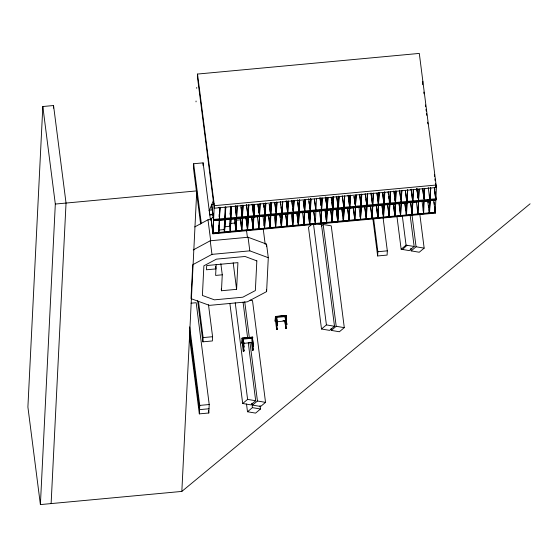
<?xml version="1.0" encoding="UTF-8"?>
<svg xmlns="http://www.w3.org/2000/svg" width="558" height="558" viewBox="0 0 558 558"><rect width="100%" height="100%" fill="white"/><g stroke="black" fill="none" stroke-linecap="round" stroke-linejoin="round"><path stroke-width="0.84" d="M51.12 503.588L66.039 203.056L53.547 105.525L42.82 106.522L27.9 407.047L40.392 504.585L181.838 491.417L530.1 203.803M53.415 108.126L53.547 105.525M40.392 504.585L55.319 204.054L42.82 106.522M196.025 101.863L196.067 101.026M196.695 88.317L196.737 87.48M197.525 74.054L197.393 76.599L214.258 208.218L436.433 187.488L419.295 53.415L197.525 74.054L214.384 205.672L214.258 208.218M210.457 220.145L203.119 162.859L193.661 163.738L193.452 167.979L200.636 224.058M181.838 491.417L196.758 190.892L55.319 204.054M202.993 165.405L203.119 162.859M212.696 209.871L209.271 210.185L209.25 210.694L213.407 200.524M191.017 303.196L196.179 302.722L209.215 404.522L208.797 412.997L199.339 413.876L199.757 405.401L189.699 326.89M208.497 304.787L212.584 336.711L212.375 340.952L202.917 341.831L203.126 337.59L198.481 301.355M209.271 210.185L209.801 215.011L213.149 214.697M213.337 217.188L211.119 218.569L211.077 219.406L212.926 233.823L435.352 213.121L434.619 206.251M214.014 203.642L211.796 205.023L211.754 205.86L213.644 220.598L213.01 233.314L218.687 232.791L219.894 207.639L218.234 207.457M212.926 233.823L214.174 207.834M216.162 264.659L215.625 275.422L222.265 274.808L220.835 263.683M225.802 207.088L224.469 232.247L218.813 232.777L218.68 225.857M219.085 216.811L219.21 214.272M219.224 220.026L213.547 220.549L219.266 220.354L219.852 207.311M218.813 232.777L220.019 207.625M225.223 206.962L224.721 217.132L225.062 219.81L219.392 220.34M224.483 232.247L224.142 229.568L224.651 219.399M224.428 231.919L225.676 207.102M242.249 217.878L242.876 205.163L241.712 230.642L224.595 232.24L225.23 219.524L242.339 217.927M229.959 218.687L229.582 226.311L224.714 226.764M230.538 206.251L230.154 213.881L230.552 216.964M231.521 206.558L230.189 231.716L231.396 206.565M230.942 218.994L230.314 231.703L229.477 225.202M234.744 218.659L236.048 231.172L236.676 218.457M235.323 206.23L236.306 216.023M235.525 210.617L235.776 205.532M235.985 231.179L234.946 223.054L235.155 218.813M235.881 230.852L237.129 206.035M235.922 231.186L237.255 206.021M221.24 289.023L221.463 290.746L236.592 289.337L237.917 262.637L206.704 265.545L206.495 269.779L215.953 268.9L215.625 266.34M241 205.7L242.298 218.206L225.174 219.803M241.726 230.642L240.421 218.136M248.833 204.946L247.501 230.105L241.837 230.635L243.044 205.484M242.026 338.148L252.69 337.158L242.026 338.148L241.823 343.128L244.411 342.884M247.459 229.777L248.708 204.953M282.753 201.808L281.42 226.973L247.626 230.091L248.254 217.383L282.041 214.237L280.395 201.424M243.121 341.726L243.246 339.09L251.721 338.301L253.234 350.215L252.474 350.284L251.519 342.479L252.272 342.41L252.383 340.101M244.013 350.843L243.246 351.142L244.013 350.843L242.409 338.511L242.186 343.024L241.795 342.807M244.202 347.006L243.448 347.083L244.202 347.006L243.246 339.09M253.381 216.72L252.879 226.89L253.465 216.713M254.036 204.277L253.458 214.46L253.96 204.284M253.799 217.139L254.427 204.423M254.511 204.416L253.22 229.575L251.56 216.623M251.519 342.479L243.881 343.414M252.488 342.131L252.69 337.158M252.474 350.284L253.241 349.992L252.272 342.41M258.898 229.045L260.147 203.893M253.451 345.814L252.676 346.218L253.451 345.814L252.397 337.583M264.701 215.667L264.192 225.837L264.778 215.66M265.28 203.231L264.771 213.407L265.357 203.224M265.58 203.056L264.987 216.099M265.622 203.384L264.373 228.201M264.541 228.522L265.748 203.37M265.824 203.363L264.618 228.515L262.916 215.834M266.424 246.72L266.55 244.111L248.059 237.255L210.226 240.777L193.221 249.949M270.351 212.04L270.818 202.714M270.239 215.151L269.737 225.327L269.995 222.768M270.574 210.331L270.309 212.891M268.293 257.698L249.803 250.849L211.963 254.371L192.74 264.729L191.01 298.642L209.431 305.365L247.271 301.843L266.612 291.604L268.293 257.698L266.55 244.111M271.118 202.54L269.953 228.02L271.286 202.854M270.707 215.29L270.079 228.006L268.538 216.009M271.425 202.84L270.212 227.992L268.796 216.902M275.408 224.797L275.917 214.621M276.489 202.191L275.966 212.361L274.787 203M276.14 214.725L276.775 202.01M276.817 202.338L275.561 227.162M276.963 202.324L275.729 227.476L274.097 214.704M275.192 321.178L275.429 316.456L286.094 315.465L275.457 316.714L275.199 321.108M275.875 317.802L275.68 321.638L276.44 321.568M276.426 321.799L276.642 317.39L285.124 316.602L286.631 328.522L285.877 328.592L284.901 321.01L285.668 320.711L285.745 319.176M281.378 226.639L282.585 201.494M344.718 196.018L343.372 221.184L281.546 226.96L282.174 214.244L344 208.469L342.452 196.374M276.642 329.45L277.41 329.15L276.642 329.45L275.589 321.22M277.619 324.979L276.845 325.384L277.619 324.979L276.642 317.39M287.9 201.145L287.398 211.301L287.963 201.138M287.384 213.575L286.819 223.737L285.577 213.581L287.224 226.429L288.374 201.264M288.207 200.95L287.042 226.429L287.628 213.379M285.689 318.088L285.794 315.891L286.833 324.456L286.073 324.526L285.124 316.602M285.968 318.911L286.094 315.465M285.877 328.592L284.915 320.787M286.073 324.526L286.847 324.114M286.631 328.522L285.884 328.369M292.999 213.037L292.497 223.207M291.82 200.273L293.034 210.778L293.578 200.601M293.843 200.42L292.671 225.899L293.885 200.754M292.797 225.892L294.052 200.734M298.132 222.684L298.635 212.507M299.214 200.071L298.683 210.247L297.707 202.582M299.681 200.21L298.453 225.362L296.8 212.465L298.474 225.362L299.102 212.647M304.403 208.873L304.863 199.548M303.782 222.154L304.291 211.984M305.338 199.687L304.124 224.839L302.471 211.949M309.823 211.468L309.32 221.638L309.627 218.234M309.941 208.357L310.401 199.032M310.032 209.194L310.206 205.804M310.074 211.566L310.701 198.85L309.495 224.002M310.869 199.171L309.662 224.323L307.995 211.336M311.008 199.157L309.802 224.309L308.351 213.016M313.68 210.847L315.34 223.793L316.449 198.655M320.697 220.577L321.206 210.408M321.785 197.971L321.275 208.148L321.617 210.826M322.252 198.111L320.92 223.277L322.126 198.125M326.814 209.885L326.311 220.061L326.876 209.878M327.867 197.588L327.232 210.303L326.89 207.625L327.393 197.448M327.455 197.448L326.89 207.625M325 209.85L326.653 222.74L327.93 197.581M332.931 196.939L332.568 207.095M332.352 209.369L331.989 219.531M332.282 213.595L332.491 209.362M332.61 206.251L332.694 204.549M332.861 201.159L333.07 196.925M332.694 209.522L332.066 222.237L333.272 197.086M333.398 197.072L332.191 222.224L330.538 209.299M333.538 197.065L332.331 222.21L330.671 209.271M337.855 208.859L337.52 219.015M338.434 196.423L337.932 206.593L338.183 204.884M337.862 212.235L338.029 208.845M338.434 199.799L338.608 196.409M338.901 196.562L337.695 221.714L336.035 208.769M339.076 196.549L337.869 221.693L336.307 209.529M343.344 220.856L344.593 196.032M367.45 193.905L366.243 219.057L343.512 221.17L344.14 208.455L366.871 206.341L365.323 194.247M348.841 217.962L349.35 207.792M349.922 195.356L349.392 205.532L348.101 195.251M349.182 220.64L347.529 207.688L349.155 220.647L350.396 195.495M354.783 220.124L356.039 194.965L354.832 220.117L353.291 208.113M360.726 206.732L360.224 216.902L360.747 206.732M361.319 194.296L360.817 204.465L359.603 194.972M361.605 194.114L360.44 219.594L361.793 194.435M361.214 206.865L360.566 219.58L359.024 207.409M366.773 206.293L367.408 193.577M372.646 205.47L372.04 218.513L366.369 219.043L367.576 193.891M372.012 218.185L373.225 193.033M390.356 191.771L389.142 216.923L372.179 218.506L373.393 193.354M377.752 217.648L378.959 192.503M377.794 217.983L379.063 192.824L377.919 217.969L376.371 205.909M383.123 218.059L387.322 250.842L387.106 255.083L377.647 255.962L377.857 251.721L373.546 218.073M383.632 204.598L383.248 214.76M384.211 192.161L383.702 202.338L383.953 199.778M383.632 207.13L383.758 204.591M384.162 195.544L384.336 192.154M384.511 191.987L383.304 217.132M384.678 192.301L383.472 217.453L381.916 205.309M384.804 192.294L384.169 205.002L382.544 192.594M389.142 216.923L390.314 191.443M389.847 204.479L406.887 202.889L407.535 189.839L406.308 215.325L389.268 216.916L390.474 191.764M394.604 213.7L395.106 203.531M395.162 201.271L395.685 191.094M395.971 190.92L394.764 216.065M396.152 191.234L394.931 216.385L393.369 204.235L394.945 216.385L395.573 203.67M401.676 190.39L401.09 203.433M400.511 215.869L401.718 190.717M399.054 203.775L400.602 215.855L401.844 190.703M430.497 188.039L429.29 213.184L406.496 215.311L407.703 190.159M410.625 202.694L412.174 214.781L413.318 189.636M412.174 214.781L413.443 189.622M422.671 84.732L422.838 81.342M417.914 214.244L419.177 189.092M423.299 211.036L423.801 200.859M423.878 198.599L424.38 188.423L423.878 198.599L422.692 188.862L423.927 198.32M430.755 188.011L430.127 200.727L435.805 200.196L434.368 188.981M436.433 187.488L435.226 212.633L429.548 213.163L430.183 200.448L435.854 199.917L434.417 188.702M213.602 220.277L436.028 199.576L435.184 191.84M221.463 290.746L222.265 274.808M402.506 249.468L407.04 245.297M312.145 224.128L308.462 227.211L321.506 329.011L329.59 330.371L334.5 326.256L321.464 224.456L317.418 223.779M321.324 226.032L323.166 224.49L331.25 225.844L344.293 327.651L339.383 331.759L331.292 330.406L331.075 328.676M396.947 216.455L401.146 249.238L406.057 245.129L414.148 246.483L410.165 215.43M414.148 246.483L409.237 250.598L401.146 249.238M410.821 248.296L411.155 250.884L416.066 246.776L424.157 248.129L419.846 214.481M321.506 329.011L326.416 324.902L334.5 326.256M424.157 248.129L419.239 252.244L411.155 250.884M229.875 303.426L242.695 403.504L247.606 399.395L255.697 400.749L248.289 342.947M331.292 330.406L336.202 326.291L344.293 327.651M255.697 400.749L250.779 404.857L242.695 403.504M252.314 403.385L252.537 405.108L257.447 401L265.538 402.36L252.495 300.553L250.068 300.148M246.503 403.992L247.501 411.755L252.411 407.647L260.502 409L260.056 405.554M265.538 402.36L260.628 406.468L252.537 405.108M260.502 409L255.585 413.115L247.501 411.755M194.714 226.939L207.994 219.782L211.412 219.468M214.384 205.672L436.154 185.033L436.028 187.579L435.477 183.275M209.829 214.502L213.17 214.195M276.022 212.082L274.843 202.721M287.454 211.043L286.212 200.908M298.739 209.968L297.428 199.75M337.981 206.314L338.497 208.978M349.441 205.253L348.269 195.83M360.852 204.186L359.652 194.693M383.758 202.059L384.225 204.723L383.597 217.439L382.042 205.344M395.217 200.992L394.018 191.506M436.07 198.739L213.637 219.44L211.796 205.023M213.644 220.598L219.273 219.747M219.44 220.061L225.118 219.531L224.776 216.853M366.997 206.327L372.674 205.804M372.814 205.79L389.777 204.207L388.187 191.806M389.903 204.2L406.942 202.61M248.205 217.662L281.985 214.516M282.125 214.523L343.951 208.748L342.291 195.795M344.091 208.734L366.822 206.62L366.376 203.161M366.941 206.606L372.591 205.749M372.758 206.069L389.721 204.486L389.24 200.706M236.285 220.208L240.338 219.831M230.084 223.5L234.946 223.054M218.464 230.098L224.142 229.568M212.968 232.986L435.393 212.284M377.857 251.721L387.322 250.842M275.45 316.853L286.115 315.856M285.103 316.944L285.863 316.874L286.833 324.456M275.227 321.366L275.805 316.818L277.403 329.38M282.983 320.711L284.706 320.55M277.277 321.722L284.901 321.01M203.126 337.59L212.584 336.711M242.053 338.546L252.718 337.555M248.722 342.486L250.444 342.326M243.044 343.261L242.284 343.33L242.472 339.494L243.999 351.073M199.757 405.401L209.215 404.522M209.006 408.756L199.548 409.642L189.49 331.131M423.794 92.091L424.017 93.807M425.447 104.995L425.67 106.711M425.998 109.291L426.221 111.014M426.549 113.595L426.772 115.318M427.651 122.195L427.874 123.918M434.375 174.675L434.598 176.391M434.926 178.972L435.149 180.694M434.633 187.53L434.961 190.118M435.47 195.265L436.028 199.576M434.068 201.94L434.403 204.528M434.912 209.669L435.352 213.121M433.566 199.687L435.226 212.633M430.637 188.025L429.381 212.849M430.002 200.74L407.131 202.596L406.908 200.866M428.265 187.544L429.869 200.754L407.075 202.875L406.74 200.287M427.888 200.217L428.223 202.805M428.551 205.4L428.774 207.123M429.109 209.71L429.548 213.163M427.637 200.259L429.29 213.184M424.701 188.576L423.613 213.714L422.085 201.564M424.08 200.685L424.066 201.292M419.051 189.106L417.796 213.923M416.945 188.618L418.158 198.083M416.889 188.639L418.102 198.362L416.84 188.918M416.31 201.326L417.963 214.244M411.141 189.12L412.801 202.066M411.093 189.399L412.481 199.757M410.583 201.877L412.236 214.774M411.978 214.851L416.066 246.776M405.401 190.564L406.949 202.882M405.345 190.843L406.336 198.585M406.559 200.308L406.887 202.889M404.948 203.224L405.945 210.994M406.161 212.717L406.496 215.311M404.655 202.415L406.37 215.318M399.577 190.194L400.825 199.694M399.556 190.508L400.77 199.973M402.304 215.8L406.057 245.129M399.089 203.803L400.637 215.855M393.85 190.92L394.611 196.967M394.848 198.683L395.176 201.271M388.131 192.085L388.466 194.672M388.682 196.395L389.017 198.983M387.726 204.849L389.268 216.916M387.552 204.521L389.1 216.595M382.488 192.873L384.043 205.016M377.006 193.201L378.547 205.253M376.95 193.249L378.498 205.532M376.315 205.958L377.857 217.976M371.028 192.97L372.346 203.238M370.972 193.249L372.291 203.517M372.897 218.862L377.647 255.962M370.645 206.488L372.179 218.506M370.505 206.537L372.053 218.513M365.162 193.661L365.602 197.114M365.825 198.843L366.153 201.438M364.834 207.067L366.369 219.043M364.695 206.962L366.243 219.057M355.99 194.972L355.362 207.688M354.03 196.256L355.132 204.828M354.051 196.486L354.965 204.249M353.36 208.064L354.909 220.11M349.615 207.611L349.608 208.225M341.866 208.336L342.849 216.037M343.072 217.746L343.512 221.17M341.712 208.225L343.386 221.184M336.781 196.911L338.441 209.264M336.725 197.19L338.274 209.278M338.162 208.678L338.148 209.285M331.278 197.441L332.819 209.508M331.222 197.72L331.55 200.28M331.766 201.989L332.77 209.787M327.741 197.602L326.486 222.419M325.691 197.093L327.351 210.017M325.635 197.134L327.295 210.296M325.579 197.413L326.563 205.072M325.063 209.808L326.716 222.733M319.999 197.504L321.003 205.316M321.331 207.869L321.673 210.547L321.045 223.263L319.371 210.22M319.971 197.937L320.404 201.34M320.613 202.966L320.948 205.595M323.166 224.49L336.202 326.291M314.419 198.997L315.675 208.525M314.419 199.45L315.619 208.804M313.736 211.036L315.368 223.793M313.484 223.96L326.416 324.902M308.63 198.627L309.836 208.064M308.909 201.48L309.237 204.054M309.453 205.769L309.788 208.343M310.122 211.287L310.115 211.901M305.212 199.701L303.998 224.846L304.591 211.803M303.315 200.859L304.305 208.587M303.259 201.138L304.25 208.866M298.907 212.94L299.493 199.897L298.286 225.048M291.736 200.65L292.49 206.558M292.706 208.246L293.034 210.778M291.157 213.086L292.838 225.885M286.149 200.894L287.795 213.7M280.346 201.703L280.779 205.121M281.002 206.83L281.33 209.389M281.546 211.098L281.999 214.537M279.914 214.223L280.346 217.62M280.569 219.315L281.546 226.96M279.767 214.139L281.42 226.973M276.196 214.446L276.182 215.053M269.277 204.144L270.253 211.761M269.228 204.423L270.205 212.04M263.648 203.949L264.848 213.4M263.704 205.065L264.025 207.569M264.241 209.236L264.666 212.57M276.629 317.732L277.598 325.314M260.028 203.9L258.772 228.724M263.23 228.968L265.217 244.481M258.061 204.556L259.142 212.961M258.026 204.64L259.086 213.24M258.082 205.756L259.045 213.268M257.329 216.427L258.94 229.038M266.396 289.909L266.612 291.604M254.302 204.437L253.053 229.254M252.265 204.535L253.534 214.453M252.139 204.186L253.458 214.46M251.686 216.964L253.297 229.568M246.517 204.709L248.143 217.39L242.465 217.92L242.144 215.381M246.462 204.988L248.087 217.669L242.416 218.199L240.972 207.116M245.966 217.167L247.626 230.091M245.89 217.418L247.515 230.105M248.059 237.255L249.803 250.849M246.483 230.147L247.368 237.038M240.428 219.643L241.837 230.635M252.46 338.566L253.437 346.148M235.295 207.646L236.362 215.96M244.739 301.787L249.384 338.022M249.935 342.333L257.447 401M243.093 302.401L247.626 337.771M230.217 213.302L230.893 219.273M230.775 218.673L230.768 219.28M251.86 403.336L252.411 407.647M233.195 262.797L236.592 289.337M242.186 342.912L243.246 351.142M235.232 302.764L247.606 399.395M224.197 229.157L224.595 232.24M211.119 218.569L213.01 233.314M207.994 219.782L210.645 240.456M210.226 240.777L211.963 254.371M193.661 163.738L201.285 223.27M197.609 300.42L202.917 341.831M208.462 410.409L208.797 412.997M189.392 336.23L199.339 413.876M256.84 260.879L255.362 290.558L242.821 297.198L214.418 299.841L202.394 295.461L203.886 265.803L216.434 259.149L245.095 256.485L256.84 260.879M338.734 196.242L337.569 221.721L338.734 196.242M350.194 195.181L349.029 220.654L350.194 195.181"/></g></svg>
